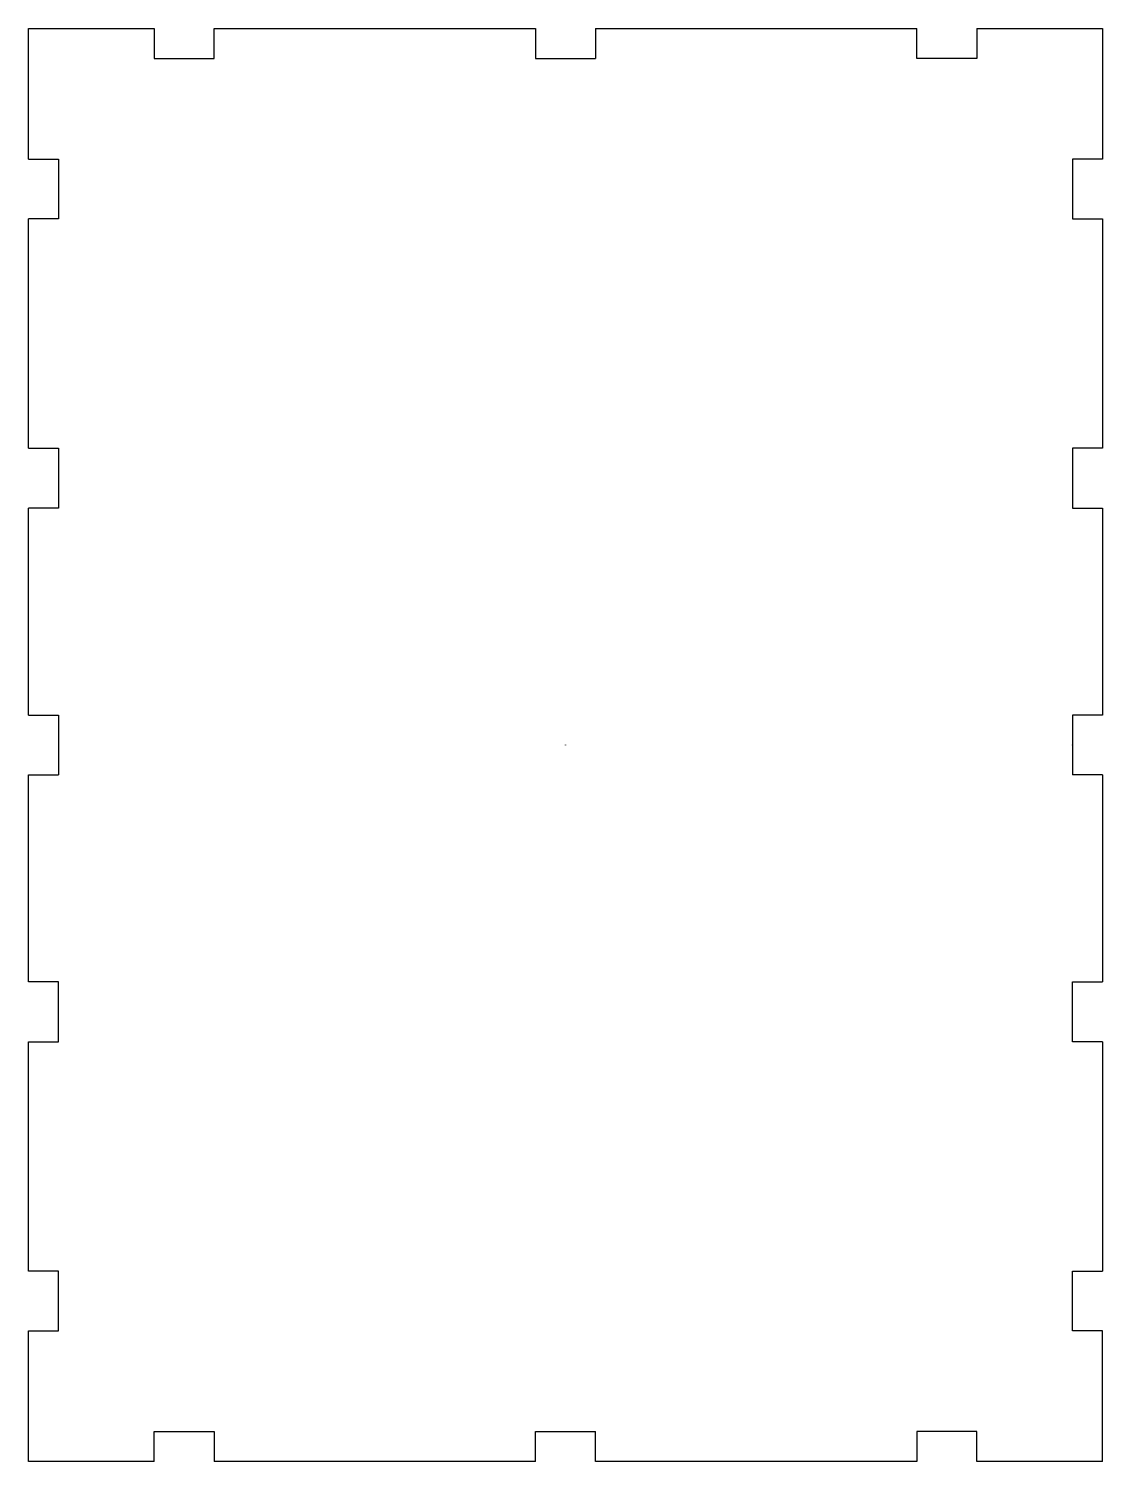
# Model space of a CAD drawing. Extents: x -228 to 228, y -304 to 304.
import ezdxf

# ---------------------------------------------------------------- set-up
doc = ezdxf.new("R2010")
doc.units = 0

msp = doc.modelspace()

# ---------------------------------------------------------------- linework, layer by layer
at = {"color": 10}
for points in [[(-227.805963, 248.662273), (-227.805963, 304.006237)], [(-227.805963, 304.006237), (-174.553078, 304.006237)], [(-174.553078, 304.006237), (-174.553078, 291.306253)], [(-149.15311, 291.306253), (-149.15311, 304.006237)], [(-149.15311, 304.006237), (-12.699984, 304.006237)], [(-12.699984, 304.006237), (-12.699984, 291.306253)], [(12.699984, 304.006237), (149.15311, 304.006237)], [(12.699984, 304.006237), (12.699984, 291.306253)], [(149.15311, 291.306253), (149.15311, 304.006237)], [(174.553078, 304.006237), (227.805963, 304.006237)], [(174.553078, 304.006237), (174.553078, 291.306253)], [(227.805963, 304.006237), (227.805963, 248.662273)], [(-174.553078, 291.306253), (-149.15311, 291.306253)], [(-12.699984, 291.306253), (12.699984, 291.306253)], [(0.066146, 291.306257), (0.033073, 291.363541), (-0.033073, 291.363541), (-0.066146, 291.306257), (-0.033073, 291.248973), (0.033073, 291.248973), (0.066146, 291.306257), (0.066146, 291.306257)], [(174.553078, 291.306253), (149.15311, 291.306253)], [(-227.805963, 248.662273), (-215.105979, 248.662273)], [(-215.105979, 248.662273), (-215.105979, 223.262305)], [(215.105979, 248.662273), (215.105979, 223.262305)], [(227.805963, 248.662273), (215.105979, 248.662273)], [(-215.105979, 223.262305), (-227.805963, 223.262305)], [(-227.805963, 125.911107), (-227.805963, 223.262305)], [(215.105979, 223.262305), (227.805963, 223.262305)], [(227.805963, 223.262305), (227.805963, 125.911107)], [(-227.805963, 125.911107), (-215.105979, 125.911107)], [(-215.105979, 125.911107), (-215.105979, 100.511139)], [(215.105979, 125.911107), (215.105979, 100.511139)], [(227.805963, 125.911107), (215.105979, 125.911107)], [(-215.105979, 100.511139), (-227.805963, 100.511139)], [(-227.805963, 12.700275), (-227.805963, 100.511139)], [(215.105979, 100.511139), (227.805963, 100.511139)], [(227.805963, 100.511139), (227.805963, 12.700275)], [(-227.805963, 12.700275), (-215.105979, 12.700275)], [(-215.105979, 12.700275), (-215.105979, -12.699693)], [(215.105979, 12.700275), (215.105979, -12.699693)], [(227.805963, 12.700275), (215.105979, 12.700275)], [(-215.039833, 0.000374), (-215.072906, 0.057658), (-215.139052, 0.057658), (-215.172125, 0.000374), (-215.139052, -0.05691), (-215.072906, -0.05691), (-215.039833, 0.000374), (-215.039833, 0.000374)], [(0.066146, 0.000374), (0.033073, 0.057658), (-0.033073, 0.057658), (-0.066146, 0.000374), (-0.033073, -0.05691), (0.033073, -0.05691), (0.066146, 0.000374), (0.066146, 0.000374)], [(215.172125, 0.000374), (215.139052, 0.057658), (215.072906, 0.057658), (215.039833, 0.000374), (215.072906, -0.05691), (215.139052, -0.05691), (215.172125, 0.000374), (215.172125, 0.000374)], [(-227.805963, -12.699693), (-215.105979, -12.699693)], [(-227.805963, -100.509499), (-227.805963, -12.699693)], [(227.805963, -12.699693), (215.105979, -12.699693)], [(227.805963, -12.699693), (227.805963, -100.509499)], [(-215.105979, -100.509499), (-227.805963, -100.509499)], [(-215.105979, -125.909467), (-215.105979, -100.509499)], [(215.105979, -125.909467), (215.105979, -100.509499)], [(215.105979, -100.509499), (227.805963, -100.509499)], [(-227.805963, -125.909467), (-215.105979, -125.909467)], [(-227.805963, -223.260136), (-227.805963, -125.909467)], [(227.805963, -125.909467), (215.105979, -125.909467)], [(227.805963, -125.909467), (227.805963, -223.260136)], [(-215.105979, -223.260136), (-227.805963, -223.260136)], [(-215.105979, -248.660104), (-215.105979, -223.260136)], [(215.105979, -248.660104), (215.105979, -223.260136)], [(215.105979, -223.260136), (227.805963, -223.260136)], [(-227.805963, -248.660104), (-215.105979, -248.660104)], [(-227.805963, -304.005576), (-227.805963, -248.660104)], [(227.805963, -248.660104), (215.105979, -248.660104)], [(227.805963, -304.005576), (227.805963, -248.660104)], [(-174.553078, -304.005576), (-174.553078, -291.305592)], [(-174.553078, -291.305592), (-149.15311, -291.305592)], [(-149.15311, -291.305592), (-149.15311, -304.005576)], [(-12.699984, -291.305592), (12.699984, -291.305592)], [(-12.699984, -304.005576), (-12.699984, -291.305592)], [(12.699984, -304.005576), (12.699984, -291.305592)], [(174.553078, -291.305592), (149.15311, -291.305592)], [(149.15311, -291.305592), (149.15311, -304.005576)], [(174.553078, -304.005576), (174.553078, -291.305592)], [(-174.553078, -304.005576), (-227.805963, -304.005576)], [(-12.699984, -304.005576), (-149.15311, -304.005576)], [(149.15311, -304.005576), (12.699984, -304.005576)], [(227.805963, -304.005576), (174.553078, -304.005576)]]:
    msp.add_lwpolyline(points, dxfattribs=at)

doc.saveas('drawing.dxf')
